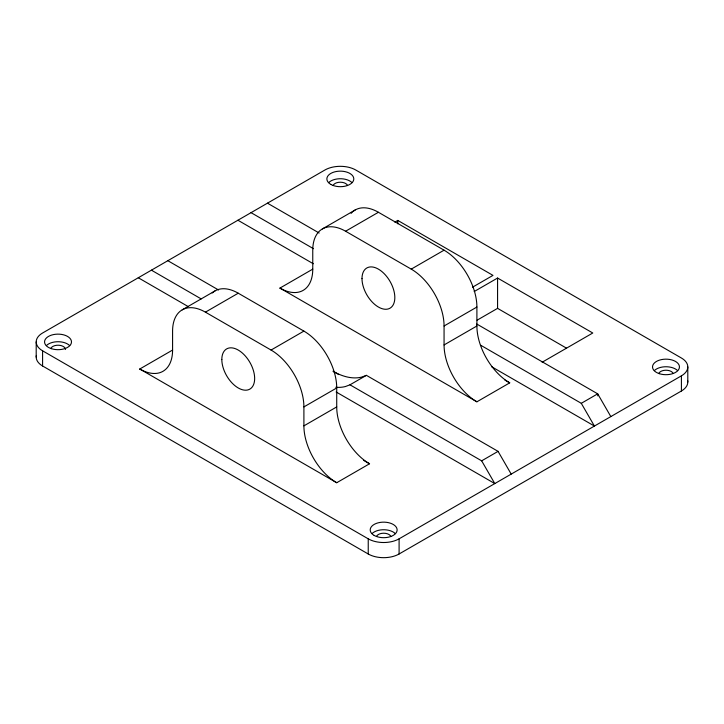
<?xml version="1.0" encoding="UTF-8"?>
<svg xmlns="http://www.w3.org/2000/svg" width="724" height="724" viewBox="0 0 724 724"><rect width="100%" height="100%" fill="white"/><g stroke="black" fill="none" stroke-linecap="round" stroke-linejoin="round"><path stroke-width="1.09" d="M182.204 309.854L215.028 290.903M322.37 228.929L355.203 209.969M205.417 312.153L238.241 293.202L303.899 331.103A46.426 26.806 60 0 1 336.723 387.964L336.723 406.915A46.426 26.806 60 0 0 369.548 463.776L336.723 482.727L139.759 369.014A46.426 26.806 60 0 0 172.583 350.063L172.583 331.103A46.426 26.806 60 0 1 205.417 312.153L271.066 350.054A46.426 26.806 60 0 1 303.899 406.915L303.899 425.866A46.426 26.806 60 0 0 336.723 482.727M345.583 231.228L378.417 212.277L444.065 250.178A46.426 26.806 60 0 1 476.899 307.039L476.899 325.99A46.426 26.806 60 0 0 509.723 382.851L476.899 401.802L279.935 288.089A46.426 26.806 60 0 0 312.759 269.129L312.759 250.178A46.426 26.806 60 0 1 345.583 231.228L411.241 269.129A46.426 26.806 60 0 1 444.065 325.99L444.065 344.941A46.426 26.806 60 0 0 476.899 401.802M139.759 369.014L172.583 350.063M279.935 288.089L312.759 269.129M394.861 222.114L397.784 220.422L492.981 275.382L472.528 287.193M271.066 350.054L303.899 331.103M411.241 269.129L444.065 250.178M474.202 291.537L497.578 278.043L592.775 333.004L542.131 362.244M303.899 406.915L336.723 387.964M444.065 325.99L476.899 307.039M335.8 387.259A69.64 40.209 60 0 0 345.475 386.516L349.982 384.815L366.398 375.34L498.067 451.36L511.198 474.102M477.107 320.18L497.578 308.361L566.512 348.163M303.899 425.866L336.723 406.915M444.065 344.941L476.899 325.99M349.982 384.815L481.659 460.835L498.067 451.36M480.826 345.312L581.291 403.313L597.698 393.838L610.83 416.581M42.589 350.814L368.235 538.828A21.82 12.598 0 0 0 399.096 538.828L681.411 375.837A21.82 12.598 0 0 0 681.411 358.018L355.765 170.013A21.82 12.598 0 0 0 324.904 170.013L42.589 333.004A21.82 12.598 0 0 0 42.589 350.814L42.589 365.982L368.235 553.987A21.82 12.598 0 0 0 399.096 553.987L681.411 390.996A21.82 12.598 0 0 0 687.61 380.444M366.398 375.34L361.891 377.041A69.64 40.209 60 0 1 333.827 371.693M267.455 203.173L319.148 233.019M476.754 324.017L597.698 393.838A18.571 10.724 60 0 0 597.816 395.883M251.047 212.657L313.465 248.694M237.915 220.232L313.329 263.771M491.578 366.688L594.413 426.056L581.291 403.313M504.845 380.037L509.723 382.851M167.823 260.694L218.548 289.98M332.95 371.195L338.823 374.589M151.416 270.17L201.154 298.894M138.284 277.754L188.231 306.596M336.126 391.974L494.791 483.578L481.659 460.835M363.701 460.401L369.548 463.776M687.8 366.923L687.8 382.091M681.411 375.837L681.411 390.996M497.578 278.043L497.578 308.361M399.096 538.828L399.096 553.987M397.784 220.422L397.784 223.797M368.235 538.828L368.235 553.987M36.2 341.909L36.2 357.077M328.678 182.611A13.466 7.774 0 0 1 351.991 182.611M654.324 370.625A13.466 7.774 0 0 1 677.637 370.625M372.009 533.615A13.466 7.774 0 0 1 395.322 533.615M46.363 345.601A13.466 7.774 0 0 1 69.676 345.601M42.589 365.982A21.82 12.598 0 0 1 36.39 355.43M351.122 213.363A46.426 26.806 60 0 1 352.371 212.069M353.041 211.48A46.426 26.806 60 0 1 378.417 212.277M212.195 292.994A46.426 26.806 60 0 1 238.241 293.202M333.158 185.389A7.43 4.29 0 0 1 340.334 182.213A7.43 4.29 0 0 1 347.511 185.389M658.804 373.403A7.43 4.29 0 0 1 665.98 370.217A7.43 4.29 0 0 1 673.157 373.403M50.843 348.38A7.43 4.29 0 0 1 58.988 345.239A7.43 4.29 0 0 1 65.45 349.493M376.489 536.394A7.43 4.29 0 0 1 383.666 533.217A7.43 4.29 0 0 1 390.842 536.394M51.286 348.642A13.466 7.774 0 0 0 71.486 341.909A13.466 7.774 0 0 0 51.286 335.176A13.466 7.774 0 0 0 51.286 348.642M374.145 535.416A13.466 7.774 0 0 0 396.671 531.932A13.466 7.774 0 0 0 380.181 522.411A13.466 7.774 0 0 0 374.145 535.416M330.814 184.412A13.466 7.774 0 0 0 353.339 180.928A13.466 7.774 0 0 0 336.85 171.407A13.466 7.774 0 0 0 330.814 184.412M659.247 373.656A13.466 7.774 0 0 0 679.447 366.923A13.466 7.774 0 0 0 659.247 360.199A13.466 7.774 0 0 0 659.247 373.656M221.825 359.538A23.213 13.403 60 0 0 246.45 390.164A23.213 13.403 60 0 0 246.45 357.339A23.213 13.403 60 0 0 221.825 359.538M362 278.604A23.213 13.403 60 0 0 386.616 309.238A23.213 13.403 60 0 0 386.616 276.405A23.213 13.403 60 0 0 362 278.604"/></g></svg>
